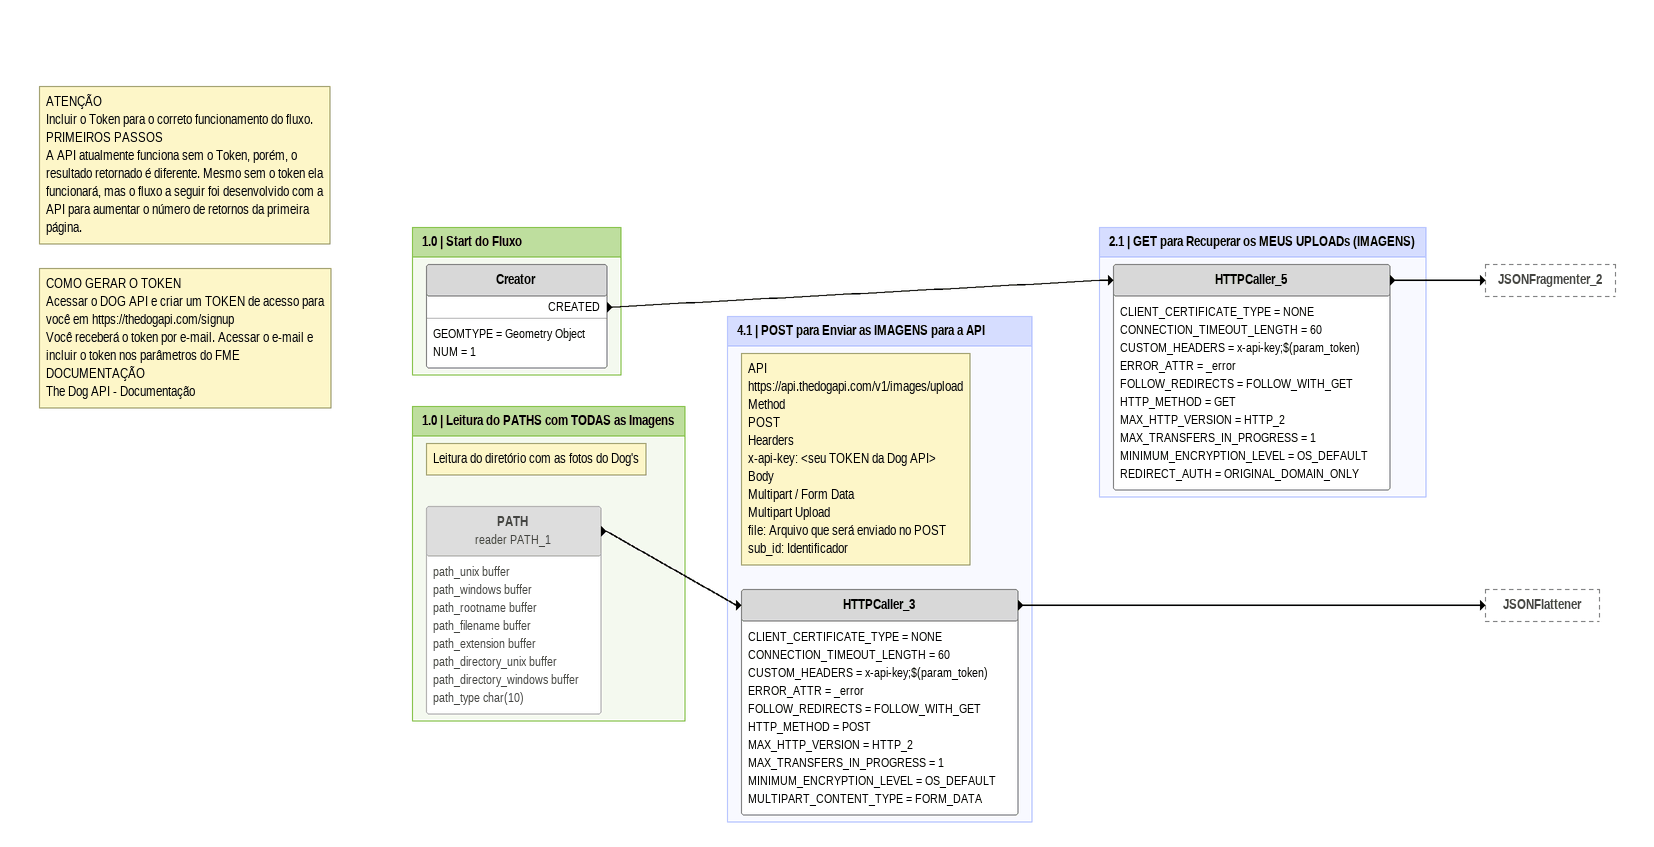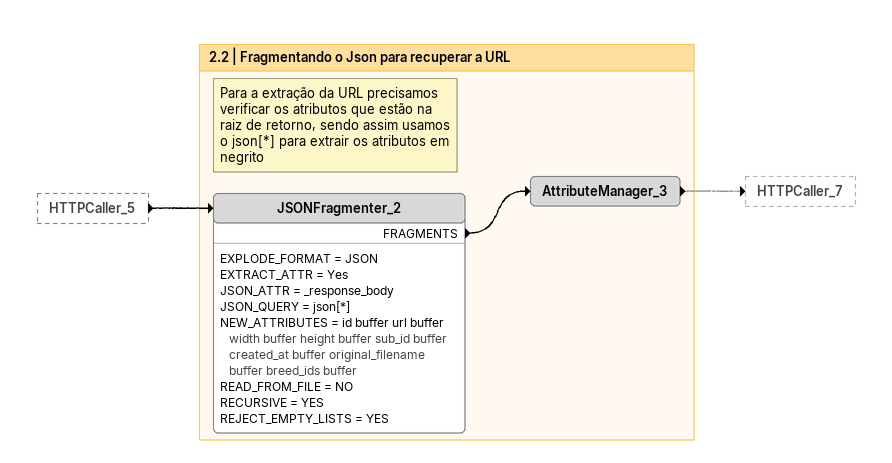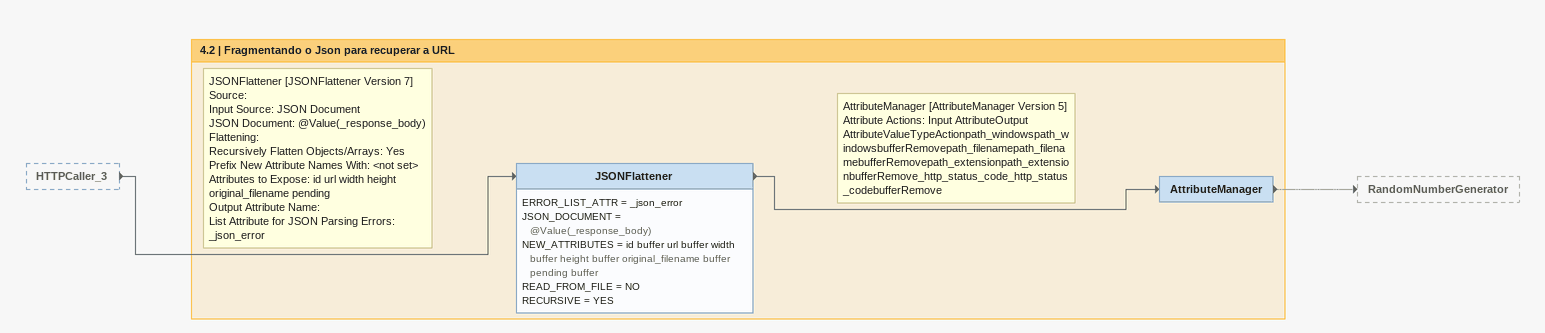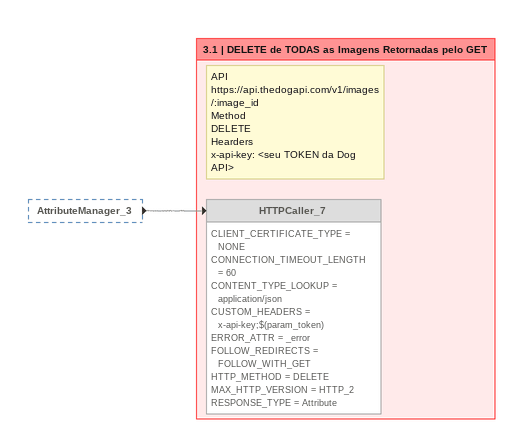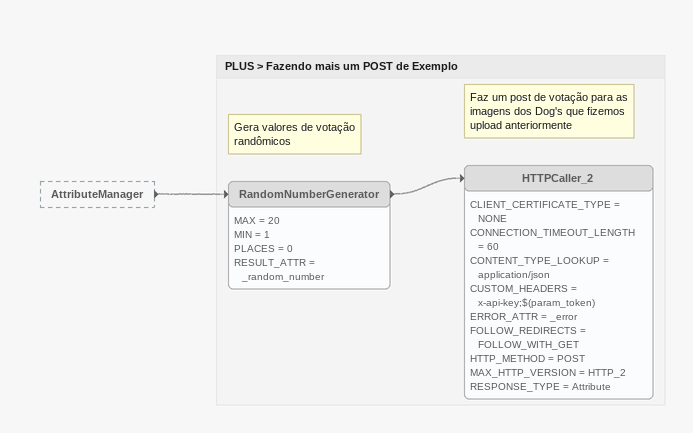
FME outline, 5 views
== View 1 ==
Note: ATENÇÃO / Incluir o Token para o correto funcionamento do fluxo. / PRIMEIROS PASSOS / A API atualmente funciona sem o Token, porém, o resultado retornado é diferente. Mesmo sem o token ela funcionará, mas o fluxo a seguir foi desenvolvido com a API para aumentar o número de retornos da primeira página.
Note: COMO GERAR O TOKEN / Acessar o DOG API e criar um TOKEN de acesso para você em https://thedogapi.com/signup / Você receberá o token por e-mail. Acessar o e-mail e incluir o token nos parâmetros do FME / DOCUMENTAÇÃO / The Dog API - Documentação

Bookmark: 1.0 | Start do Fluxo
Creator
    GEOMTYPE = Geometry Object
    NUM = 1
    CREATED -> HTTPCaller_5

Bookmark: 2.1 | GET para Recuperar os MEUS UPLOADs (IMAGENS)
HTTPCaller_5
    CLIENT_CERTIFICATE_TYPE = NONE
    CONNECTION_TIMEOUT_LENGTH = 60
    CUSTOM_HEADERS = x-api-key;$(param_token)
    ERROR_ATTR = _error
    FOLLOW_REDIRECTS = FOLLOW_WITH_GET
    HTTP_METHOD = GET
    MAX_HTTP_VERSION = HTTP_2
    MAX_TRANSFERS_IN_PROGRESS = 1
    MINIMUM_ENCRYPTION_LEVEL = OS_DEFAULT
    REDIRECT_AUTH = ORIGINAL_DOMAIN_ONLY
    -> JSONFragmenter_2

Bookmark: 1.0 | Leitura do PATHS com TODAS as Imagens
Note: Leitura do diretório com as fotos do Dog's
PATH (reader PATH_1) [off]
    attributes: path_unix buffer, path_windows buffer, path_rootname buffer, path_filename buffer, path_extension buffer, path_directory_unix buffer, path_directory_windows buffer, path_type char(10)
    -> HTTPCaller_3

Bookmark: 4.1 | POST para Enviar as IMAGENS para a API
Note: API / https://api.thedogapi.com/v1/images/upload / Method / POST / Hearders / x-api-key: <seu TOKEN da Dog API> / Body / Multipart / Form Data / Multipart Upload / file: Arquivo que será enviado no POST / sub_id: Identificador
HTTPCaller_3
    CLIENT_CERTIFICATE_TYPE = NONE
    CONNECTION_TIMEOUT_LENGTH = 60
    CUSTOM_HEADERS = x-api-key;$(param_token)
    ERROR_ATTR = _error
    FOLLOW_REDIRECTS = FOLLOW_WITH_GET
    HTTP_METHOD = POST
    MAX_HTTP_VERSION = HTTP_2
    MAX_TRANSFERS_IN_PROGRESS = 1
    MINIMUM_ENCRYPTION_LEVEL = OS_DEFAULT
    MULTIPART_CONTENT_TYPE = FORM_DATA
    -> JSONFlattener

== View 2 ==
HTTPCaller_5 [outside]
    -> JSONFragmenter_2

Bookmark: 2.2 | Fragmentando o Json para recuperar a URL
Note: Para a extração da URL precisamos verificar os atributos que estão na raiz de retorno, sendo assim usamos o json[*] para extrair os atributos em negrito
JSONFragmenter_2
    EXPLODE_FORMAT = JSON
    EXTRACT_ATTR = Yes
    JSON_ATTR = _response_body
    JSON_QUERY = json[*]
    NEW_ATTRIBUTES = id buffer url buffer width buffer height buffer sub_id buffer created_at buffer original_filename buffer breed_ids buffer
    READ_FROM_FILE = NO
    RECURSIVE = YES
    REJECT_EMPTY_LISTS = YES
    FRAGMENTS -> AttributeManager_3
AttributeManager_3
    -> HTTPCaller_7 [off]

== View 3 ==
HTTPCaller_3 [outside]
    -> JSONFlattener

Bookmark: 4.2 | Fragmentando o Json para recuperar a URL
Note: JSONFlattener [JSONFlattener Version 7] / Source: / Input Source: JSON Document / JSON Document: @Value(_response_body) / Flattening: / Recursively Flatten Objects/Arrays: Yes / Prefix New Attribute Names With: <not set> / Attributes to Expose: id url width height original_filename pending / Output Attribute Name: / List Attribute for JSON Parsing Errors: _json_error
JSONFlattener
    ERROR_LIST_ATTR = _json_error
    JSON_DOCUMENT = @Value(_response_body)
    NEW_ATTRIBUTES = id buffer url buffer width buffer height buffer original_filename buffer pending buffer
    READ_FROM_FILE = NO
    RECURSIVE = YES
    -> AttributeManager
Note: AttributeManager [AttributeManager Version 5] / Attribute Actions: Input AttributeOutput AttributeValueTypeActionpath_windowspath_windowsbufferRemovepath_filenamepath_filenamebufferRemovepath_extensionpath_extensionbufferRemove_http_status_code_http_status_codebufferRemove
AttributeManager
    -> RandomNumberGenerator [off]

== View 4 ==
AttributeManager_3 [outside]
    -> HTTPCaller_7 [off]

Bookmark: 3.1 | DELETE de TODAS as Imagens Retornadas pelo GET
Note: API / https://api.thedogapi.com/v1/images/:image_id / Method / DELETE / Hearders / x-api-key: <seu TOKEN da Dog API>
HTTPCaller_7 [off]
    CLIENT_CERTIFICATE_TYPE = NONE
    CONNECTION_TIMEOUT_LENGTH = 60
    CONTENT_TYPE_LOOKUP = application/json
    CUSTOM_HEADERS = x-api-key;$(param_token)
    ERROR_ATTR = _error
    FOLLOW_REDIRECTS = FOLLOW_WITH_GET
    HTTP_METHOD = DELETE
    MAX_HTTP_VERSION = HTTP_2
    RESPONSE_TYPE = Attribute

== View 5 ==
AttributeManager [outside]
    -> RandomNumberGenerator [off]

Bookmark: PLUS > Fazendo mais um POST de Exemplo
Note: Gera valores de votação randômicos
RandomNumberGenerator [off]
    MAX = 20
    MIN = 1
    PLACES = 0
    RESULT_ATTR = _random_number
    -> HTTPCaller_2 [off]
Note: Faz um post de votação para as imagens dos Dog's que fizemos upload anteriormente
HTTPCaller_2 [off]
    CLIENT_CERTIFICATE_TYPE = NONE
    CONNECTION_TIMEOUT_LENGTH = 60
    CONTENT_TYPE_LOOKUP = application/json
    CUSTOM_HEADERS = x-api-key;$(param_token)
    ERROR_ATTR = _error
    FOLLOW_REDIRECTS = FOLLOW_WITH_GET
    HTTP_METHOD = POST
    MAX_HTTP_VERSION = HTTP_2
    RESPONSE_TYPE = Attribute
